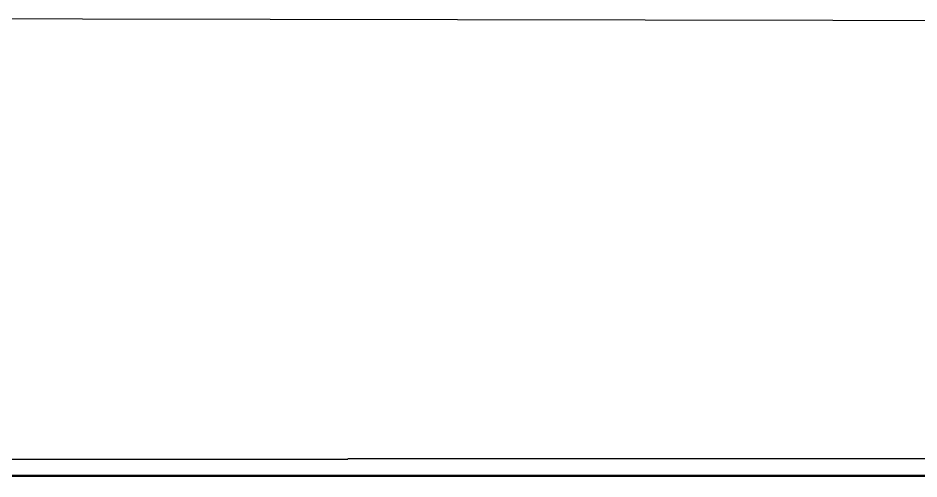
# Model space of a CAD drawing. Header units: millimetres. Extents: x -37020 to 35906, y -101 to 52234.
# Drawn here: x -111.653 to -108.002, y 327.123 to 328.989 of the extents above; entities that cross this region are included whole.
import ezdxf

# ---------------------------------------------------------------- set-up
doc = ezdxf.new("R2010")
doc.units = ezdxf.units.MM
doc.linetypes.add('DASHED2', pattern=[0.375, 0.25, -0.125])
doc.linetypes.add('TRAZO_Y_PUNTO2', pattern=[12.7, 6.35, -3.175, 0, -3.175])
for name, color, linetype in [('catenaria_oll_explicación_apagar', 40, 'Continuous'), ('ME-RIELES', 240, 'TRAZO_Y_PUNTO2'), ('unifilar VIAS Ppales', 5, 'DASHED2')]:
    doc.layers.add(name, color=color, linetype=linetype)

msp = doc.modelspace()

# ---------------------------------------------------------------- linework, layer by layer
at = {"layer": 'catenaria_oll_explicación_apagar', "linetype": 'Continuous'}
msp.add_lwpolyline([(-106.8307, 328.9765), (-113.6739, 328.9888)], dxfattribs=at)
at = {"layer": 'ME-RIELES', "color": 8, "ltscale": 0.1, "const_width": 0.01, "elevation": 0.2291}
msp.add_lwpolyline([(-342.3628, 327.1461), (58.431, 327.1276)], dxfattribs=at)
at = {"layer": 'unifilar VIAS Ppales', "color": 251, "linetype": 'Continuous', "ltscale": 10}
for p, q in [((-72.8215, 327.2036, -11.48), (-110.3165, 327.2036, -11.48)), ((-110.3165, 327.2017, -11.48), (-124.644, 327.2017, -11.48)), ((-110.3165, 327.1319, -11.48), (-124.644, 327.1319, -11.48)), ((-72.8215, 327.1338, -11.48), (-110.3165, 327.1338, -11.48))]:
    msp.add_line(p, q, dxfattribs=at)

doc.saveas('drawing.dxf')
